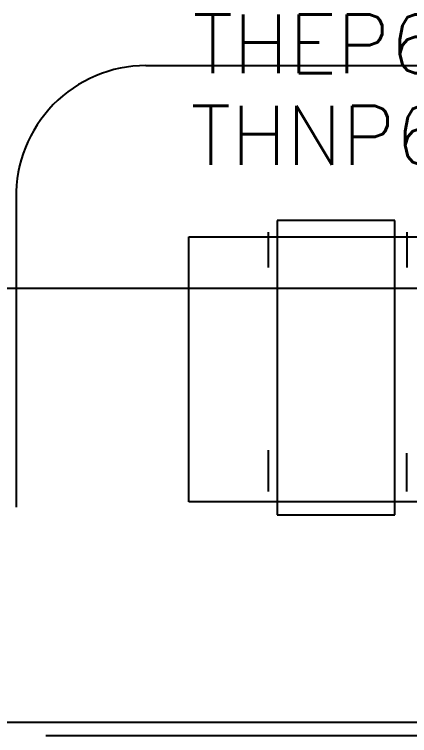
# Model space of a CAD drawing. Header units: inches. Extents: x 567429 to 582707, y 126347 to 133675.
# Drawn here: x 580875.9 to 581009.9, y 129299.8 to 129544.7 of the extents above; entities that cross this region are included whole.
import ezdxf

# ---------------------------------------------------------------- set-up
doc = ezdxf.new("R2010")
doc.units = ezdxf.units.IN
doc.header["$MEASUREMENT"] = 0
for name, color, linetype in [('FIRE WIRE', 4, 'Continuous'), ('mobl', 11, 'Continuous'), ('NURSE CALL WIRE', 4, 'Continuous'), ('SOCKET', 3, 'Continuous')]:
    doc.layers.add(name, color=color, linetype=linetype)
doc.styles.add('2floorplan$0$style1', font='romans.shx', dxfattribs={"height": 40})
doc.linetypes.add('ZIGZAG', pattern='A,0.0001,-0.2,[131,ltypeshp.shx,S=0.2,R=0,X=-0.2,Y=0],-0.4,[131,ltypeshp.shx,S=0.2,R=180,X=0.2,Y=0],-0.2', length=0.8001)

msp = doc.modelspace()

# ---------------------------------------------------------------- linework, layer by layer
at = {"layer": 'FIRE WIRE'}
msp.add_line((581453.14, 129304.21), (580849.72, 129304.21), dxfattribs=at)
at = {"layer": 'mobl', "color": 15, "linetype": 'ZIGZAG', "ltscale": 20}
for p, q in [((580920.49, 129527.33), (581136.49, 129527.33)), ((580876.49, 129482.33), (580876.49, 129377.33)), ((580886.49, 129299.79), (581137.99, 129299.79))]:
    msp.add_line(p, q, dxfattribs=at)
at = {"layer": 'mobl', "color": 15}
for p, q in [((580964.99, 129474.7), (580964.99, 129374.7)), ((581004.99, 129474.7), (580964.99, 129474.7)), ((581004.99, 129374.7), (581004.99, 129474.7)), ((580961.99, 129470.7), (580961.99, 129458.7)), ((581008.99, 129470.7), (581008.99, 129458.7)), ((580934.99, 129469.2), (581134.99, 129469.2)), ((580934.99, 129379.2), (580934.99, 129469.2)), ((580961.99, 129396.7), (580961.99, 129382.7)), ((581008.99, 129382.7), (581008.99, 129395.7)), ((581134.99, 129379.2), (580934.99, 129379.2)), ((580964.99, 129374.7), (581004.99, 129374.7))]:
    msp.add_line(p, q, dxfattribs=at)
at = {"layer": 'mobl', "color": 15, "linetype": 'ZIGZAG', "ltscale": 20}
msp.add_arc((580920.63, 129483.18), 44.16, 90.1919, 181.0956, dxfattribs=at)
at = {"layer": 'NURSE CALL WIRE'}
msp.add_line((580528.54, 129451.64), (581094.81, 129451.73), dxfattribs=at)

# ---------------------------------------------------------------- texts
at = {"layer": 'SOCKET', "color": 2, "style": '2floorplan$0$style1'}
for s, p in [('THEP6-10', (580936.37, 129524.7)), ('THNP6-11', (580935.61, 129493.6))]:
    msp.add_text(s, height=20, dxfattribs=at).set_placement(p)

doc.saveas('drawing.dxf')
